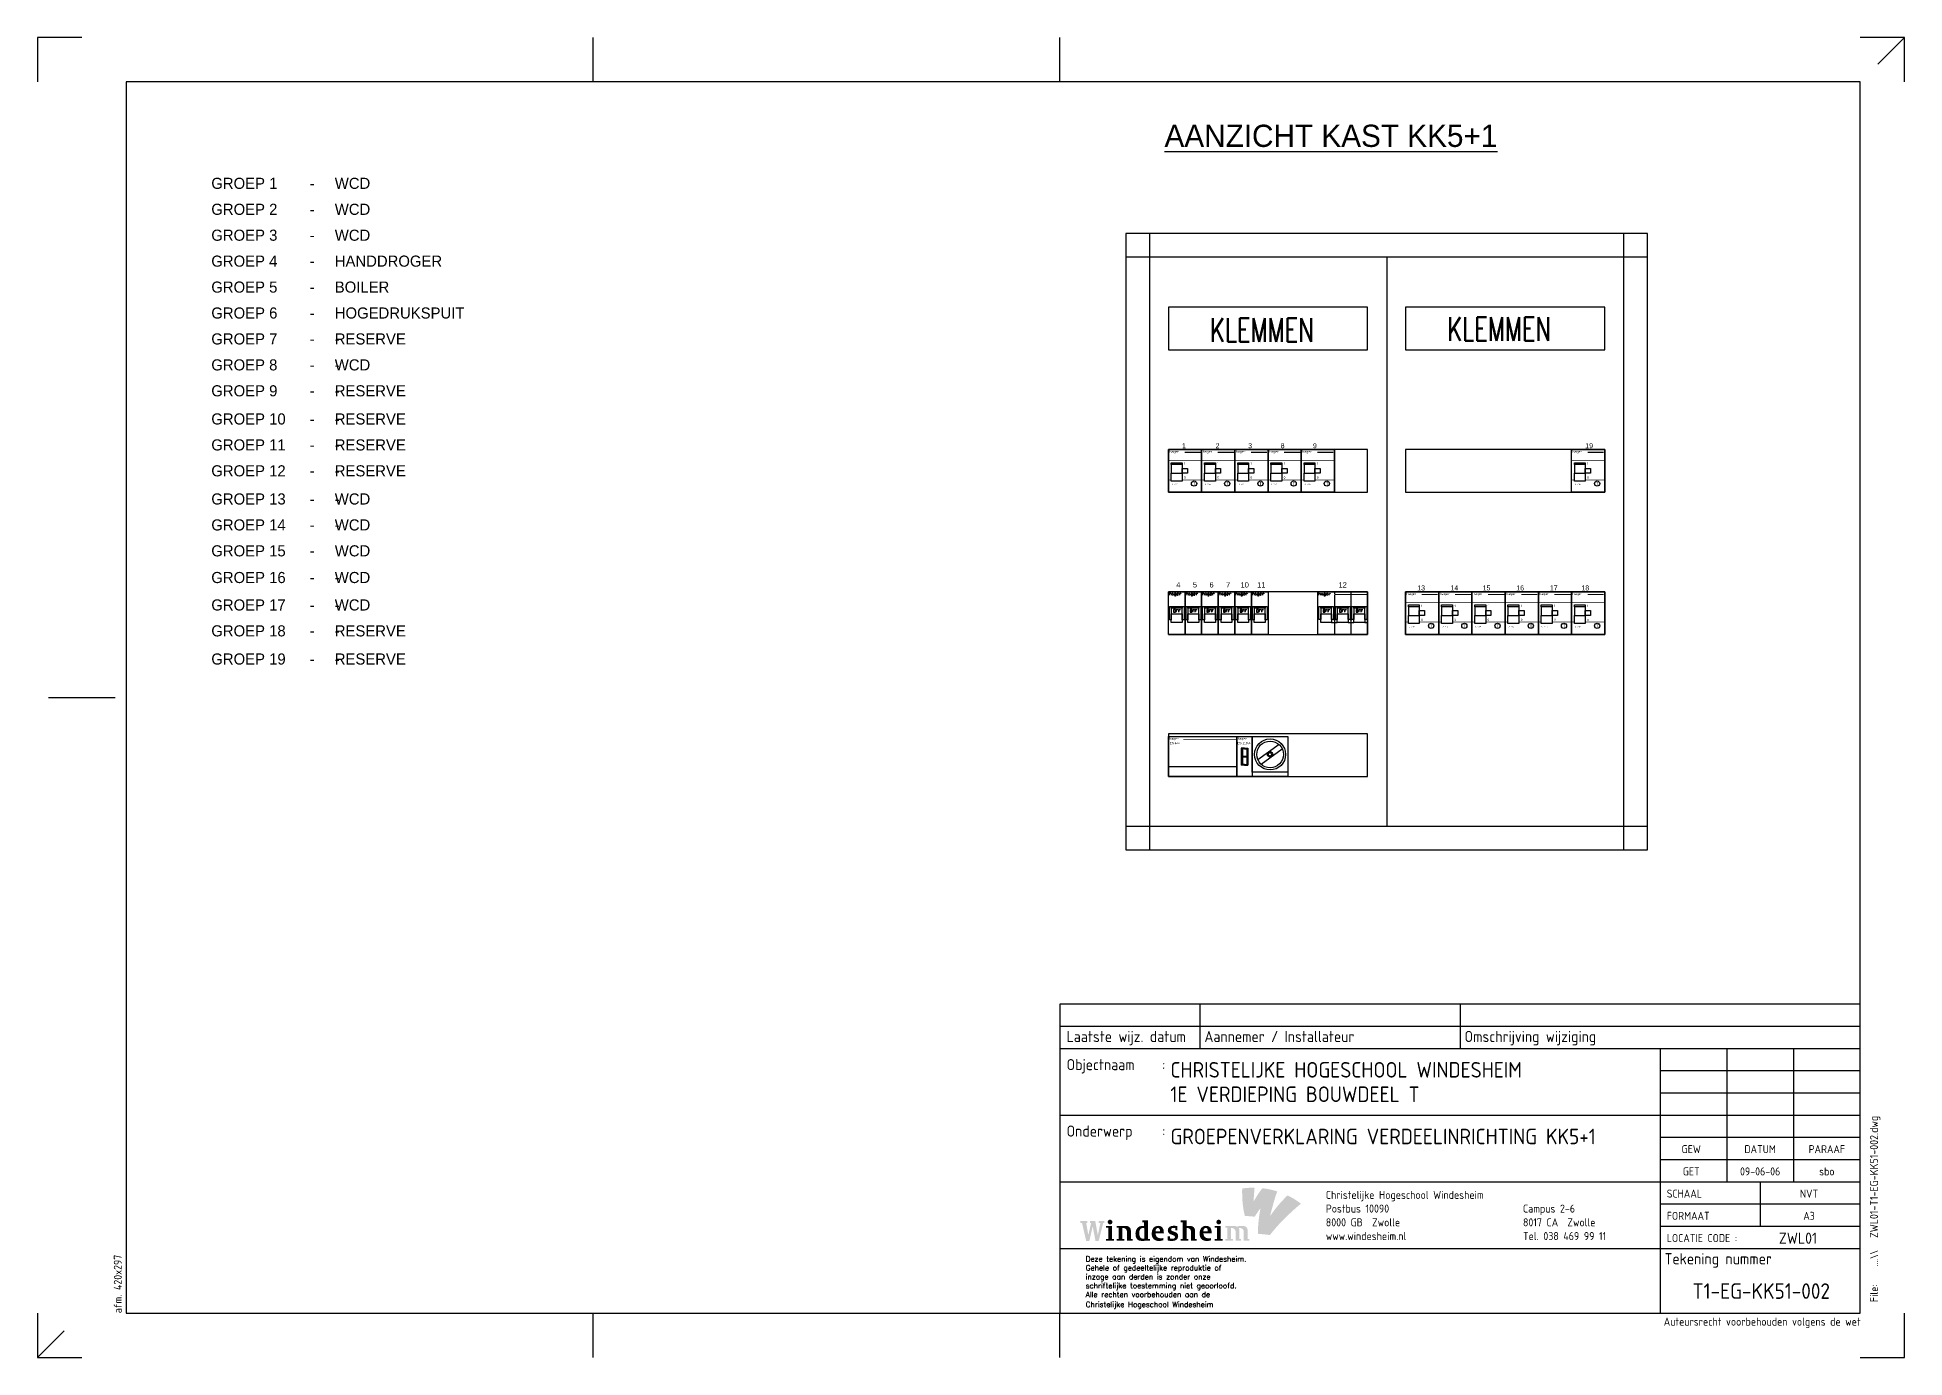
# Model space of a CAD drawing. Header units: millimetres. Extents: x 0 to 420, y 0 to 297.
import ezdxf
from ezdxf.enums import TextEntityAlignment as Align

# ---------------------------------------------------------------- set-up
doc = ezdxf.new("R2010")
doc.units = ezdxf.units.MM
doc.layers.get('0').update_dxf_attribs({"linetype": 'CONTINUOUS'})
for name, color, linetype in [('00att018', 1, 'CONTINUOUS'), ('00att025', 2, 'CONTINUOUS'), ('00att035', 3, 'CONTINUOUS'), ('00att050', 4, 'CONTINUOUS'), ('00kad018', 1, 'CONTINUOUS'), ('00kad025', 2, 'CONTINUOUS'), ('00kad070', 5, 'CONTINUOUS'), ('BL$2----_KADER', 7, 'CONTINUOUS'), ('BL$4----_LOGO', 7, 'CONTINUOUS'), ('BL$4----_STEMPEL', 7, 'CONTINUOUS'), ('EL6-----', 7, 'CONTINUOUS'), ('KAST AANZICHT', 1, 'CONTINUOUS'), ('Kast-aanzicht', 1, 'CONTINUOUS'), ('LAAG_1', 160, 'CONTINUOUS')]:
    doc.layers.add(name, color=color, linetype=linetype)
doc.styles.add('BERT', font='arial.ttf')
doc.styles.add('BURO-035', font='BUROFONT.shx', dxfattribs={"height": 3.5})
doc.styles.add('BURO-050', font='BUROFONT.shx', dxfattribs={"height": 5})
doc.styles.add('EDU', font='ROMANS.SHX', dxfattribs={"height": 2.5})
doc.styles.add('ISO', font='isocp.shx')
doc.styles.add('NOOTER', font='arial.ttf')
doc.styles.add('ROMANS', font='romans', dxfattribs={"height": 2})
doc.styles.get("Standard").update_dxf_attribs({"font": 'ISOCP'})

# ---------------------------------------------------------------- blocks, each defined once
blk = doc.blocks.new('a3-windesheim-hor')
at = {"layer": '00kad018', "color": 1}
for p, q in [((0, 297), (0, 287)), ((10, 297), (0, 297)), ((125, 287), (125, 297)), ((230, 287), (230, 297)), ((420, 297), (410, 297)), ((420, 297), (414, 291)), ((420, 287), (420, 297)), ((2.5, 148.5), (17.5, 148.5)), ((0, 10), (0, 0)), ((125, 0), (125, 10)), ((230, 0), (230, 10)), ((420, 0), (420, 10)), ((0, 0), (6, 6)), ((0, 0), (10, 0)), ((410, 0), (420, 0))]:
    blk.add_line(p, q, dxfattribs=at)
at = {"layer": '00kad070', "color": 5}
for p, q in [((20, 287), (20, 10)), ((410, 287), (20, 287)), ((410, 10), (410, 287)), ((20, 10), (410, 10))]:
    blk.add_line(p, q, dxfattribs=at)
at = {"layer": '00att018', "color": 1, "style": 'ISO'}
blk.add_text('afm. 420x297', height=1.8, rotation=90, dxfattribs=at).set_placement((19, 10))
blk.add_text('Auteursrecht voorbehouden volgens de wet', height=1.8, dxfattribs=at).set_placement((410.08, 7.2), align=Align.RIGHT)
blk = doc.blocks.new('AI9-BLK4')
at = {"layer": 'LAAG_1'}
h = blk.add_hatch(color=40, dxfattribs=at)
edge = h.paths.add_edge_path()
edge.add_spline(control_points=[(7.13, 7.18), (4.76, 4.71), (2.6, 2.64), (-0.67, -2.09), (0, 0.48), (1.33, 5.88), (2.58, 8.98), (0.66, 9.66), (-2.22, 10.26), (-4.13, 10.42), (-5.47, 8.84), (-7.52, 5.49), (-8.07, 4.43), (-8, 6.89), (-7.74, 9.27), (-7.64, 10.61), (-9.57, 10.7), (-11, 10.61), (-13.21, 10.31), (-13.29, 6), (-13.05, 2.03), (-12.01, -2), (-10.76, -2.09), (-7.6, -2.36), (-7.6, -2.36), (-7.12, -1.66), (-6.13, -0.03), (-4.98, 1.41), (-5.44, -0.9), (-5.87, -4.06), (-6.06, -7.16), (-6.12, -8.14), (-6.15, -9.12), (-6.16, -10.06), (-4.67, -10.18), (-0.96, -10.58), (-0.72, -10.61), (-0.72, -10.61), (-0.71, -10.6), (-0.71, -10.6), (-0.7, -10.59), (-0.7, -10.58), (-0.69, -10.58), (0.69, -8.77), (2.26, -6.96), (3.63, -5.5), (4.7, -4.37), (5.74, -3.33), (6.72, -2.37), (9.27, 0.11), (11.5, 2.08), (13.21, 3.49), (11.03, 5.13), (9.48, 6.13), (7.13, 7.18)], knot_values=[0, 0, 0, 0, 1, 1, 1, 2, 2, 2, 3, 3, 3, 4, 4, 4, 5, 5, 5, 6, 6, 6, 7, 7, 7, 8, 8, 8, 9, 9, 9, 10, 10, 10, 11, 11, 11, 12, 12, 12, 13, 13, 13, 14, 14, 14, 15, 15, 15, 16, 16, 16, 17, 17, 17, 18, 18, 18, 18], degree=3, periodic=0)
h = blk.add_hatch(color=154, dxfattribs=at)
edge = h.paths.add_edge_path()
edge.add_spline(control_points=[(-0.71, -10.6), (-0.71, -10.6), (-0.71, -10.6), (-0.71, -10.6), (-0.74, -10.63), (-0.72, -10.62), (-0.71, -10.6)], knot_values=[0, 0, 0, 0, 1, 1, 1, 2, 2, 2, 2], degree=3, periodic=0)
h = blk.add_hatch(color=154, dxfattribs=at)
edge = h.paths.add_edge_path()
edge.add_spline(control_points=[(-0.71, -10.6), (-0.71, -10.6), (-0.7, -10.6), (-0.7, -10.6), (-0.67, -10.57), (-0.69, -10.59), (-0.71, -10.6)], knot_values=[0, 0, 0, 0, 1, 1, 1, 2, 2, 2, 2], degree=3, periodic=0)
blk = doc.blocks.new('AI9-BLK3')
at = {"layer": 'LAAG_1'}
h = blk.add_hatch(color=154, dxfattribs=at)
edge = h.paths.add_edge_path()
edge.add_spline(control_points=[(-27.78, 3.24), (-27.78, 3.24), (-29.75, -4.72), (-29.75, -4.72), (-29.75, -4.72), (-31.22, -4.72), (-31.22, -4.72), (-31.22, -4.72), (-32.46, 1.79), (-32.46, 1.79), (-32.46, 1.79), (-33.95, -4.72), (-33.95, -4.72), (-33.95, -4.72), (-35.41, -4.72), (-35.41, -4.72), (-35.41, -4.72), (-37.24, 3.24), (-37.24, 3.24), (-37.24, 3.24), (-38.03, 3.24), (-38.03, 3.24), (-38.03, 3.24), (-38.03, 4.16), (-38.03, 4.16), (-38.03, 4.16), (-34.81, 4.16), (-34.81, 4.16), (-34.81, 4.16), (-34.81, 3.24), (-34.81, 3.24), (-34.81, 3.24), (-35.38, 3.24), (-35.38, 3.24), (-35.38, 3.24), (-34.43, -2.11), (-34.43, -2.11), (-34.43, -2.11), (-33.18, 3.26), (-33.18, 3.26), (-33.18, 3.26), (-33.73, 3.26), (-33.73, 3.26), (-33.73, 3.26), (-33.73, 4.16), (-33.73, 4.16), (-33.73, 4.16), (-31.32, 4.16), (-31.32, 4.16), (-31.32, 4.16), (-30.15, -2.11), (-30.15, -2.11), (-30.15, -2.11), (-29.03, 3.24), (-29.03, 3.24), (-29.03, 3.24), (-29.84, 3.24), (-29.84, 3.24), (-29.84, 3.24), (-29.84, 4.16), (-29.84, 4.16), (-29.84, 4.16), (-27.18, 4.16), (-27.18, 4.16), (-27.18, 4.16), (-27.18, 3.24), (-27.18, 3.24), (-27.18, 3.24), (-27.78, 3.24), (-27.78, 3.24)], knot_values=[0, 0, 0, 0, 1, 1, 1, 2, 2, 2, 3, 3, 3, 4, 4, 4, 5, 5, 5, 6, 6, 6, 7, 7, 7, 8, 8, 8, 9, 9, 9, 10, 10, 10, 11, 11, 11, 12, 12, 12, 13, 13, 13, 14, 14, 14, 15, 15, 15, 16, 16, 16, 17, 17, 17, 18, 18, 18, 19, 19, 19, 20, 20, 20, 21, 21, 21, 22, 22, 22, 23, 23, 23, 23], degree=3, periodic=0)
h = blk.add_hatch(color=154, dxfattribs=at)
edge = h.paths.add_edge_path()
edge.add_spline(control_points=[(-26.42, -4.7), (-26.42, -4.7), (-26.42, -3.87), (-26.42, -3.87), (-26.42, -3.87), (-25.47, -3.87), (-25.47, -3.87), (-25.47, -3.87), (-25.47, 1.17), (-25.47, 1.17), (-25.47, 1.17), (-26.42, 1.17), (-26.42, 1.17), (-26.42, 1.17), (-26.42, 1.99), (-26.42, 1.99), (-26.42, 1.99), (-23.75, 1.99), (-23.75, 1.99), (-23.75, 1.99), (-23.75, -3.87), (-23.75, -3.87), (-23.75, -3.87), (-22.88, -3.87), (-22.88, -3.87), (-22.88, -3.87), (-22.88, -4.7), (-22.88, -4.7), (-22.88, -4.7), (-26.42, -4.7), (-26.42, -4.7)], knot_values=[0, 0, 0, 0, 1, 1, 1, 2, 2, 2, 3, 3, 3, 4, 4, 4, 5, 5, 5, 6, 6, 6, 7, 7, 7, 8, 8, 8, 9, 9, 9, 10, 10, 10, 10], degree=3, periodic=0)
edge = h.paths.add_edge_path()
edge.add_spline(control_points=[(-24.66, 2.67), (-25.25, 2.67), (-25.71, 3.15), (-25.71, 3.74), (-25.71, 4.33), (-25.25, 4.79), (-24.66, 4.79), (-24.07, 4.79), (-23.58, 4.33), (-23.58, 3.74), (-23.58, 3.15), (-24.07, 2.67), (-24.66, 2.67)], knot_values=[0, 0, 0, 0, 1, 1, 1, 2, 2, 2, 3, 3, 3, 4, 4, 4, 4], degree=3, periodic=0)
h = blk.add_hatch(color=154, dxfattribs=at)
edge = h.paths.add_edge_path()
edge.add_spline(control_points=[(-17.02, -4.7), (-17.02, -4.7), (-17.02, -0.94), (-17.02, -0.94), (-17.02, -0.3), (-17.19, 0.21), (-17.5, 0.52), (-17.87, 0.9), (-18.34, 1.07), (-18.89, 1.07), (-18.95, 1.07), (-19.03, 1.07), (-19.09, 1.06), (-19.09, 1.06), (-19.09, -3.87), (-19.09, -3.87), (-19.09, -3.87), (-18.24, -3.87), (-18.24, -3.87), (-18.24, -3.87), (-18.24, -4.7), (-18.24, -4.7), (-18.24, -4.7), (-21.72, -4.7), (-21.72, -4.7), (-21.72, -4.7), (-21.72, -3.87), (-21.72, -3.87), (-21.72, -3.87), (-20.8, -3.87), (-20.8, -3.87), (-20.8, -3.87), (-20.8, 1.17), (-20.8, 1.17), (-20.8, 1.17), (-21.72, 1.17), (-21.72, 1.17), (-21.72, 1.17), (-21.72, 1.99), (-21.72, 1.99), (-21.72, 1.99), (-19.44, 1.99), (-19.44, 1.99), (-19.15, 1.99), (-18.89, 2.03), (-18.56, 2.03), (-16.96, 2.03), (-16.32, 1.86), (-15.88, 1.41), (-15.46, 1), (-15.3, 0.57), (-15.3, -0.15), (-15.3, -0.15), (-15.3, -3.87), (-15.3, -3.87), (-15.3, -3.87), (-14.5, -3.87), (-14.5, -3.87), (-14.5, -3.87), (-14.5, -4.7), (-14.5, -4.7), (-14.5, -4.7), (-17.02, -4.7), (-17.02, -4.7)], knot_values=[0, 0, 0, 0, 1, 1, 1, 2, 2, 2, 3, 3, 3, 4, 4, 4, 5, 5, 5, 6, 6, 6, 7, 7, 7, 8, 8, 8, 9, 9, 9, 10, 10, 10, 11, 11, 11, 12, 12, 12, 13, 13, 13, 14, 14, 14, 15, 15, 15, 16, 16, 16, 17, 17, 17, 18, 18, 18, 19, 19, 19, 20, 20, 20, 21, 21, 21, 21], degree=3, periodic=0)
h = blk.add_hatch(color=154, dxfattribs=at)
edge = h.paths.add_edge_path(flags=16)
edge.add_spline(control_points=[(-6.76, -4.7), (-6.76, -4.7), (-6.76, -3.87), (-6.76, -3.87), (-6.76, -3.87), (-7.62, -3.87), (-7.62, -3.87), (-7.62, -3.87), (-7.62, 4.46), (-7.62, 4.46), (-7.62, 4.46), (-10.2, 4.46), (-10.2, 4.46), (-10.2, 4.46), (-10.2, 3.64), (-10.2, 3.64), (-10.2, 3.64), (-9.32, 3.64), (-9.32, 3.64), (-9.32, 3.64), (-9.32, 1.95), (-9.32, 1.95), (-9.59, 2), (-9.79, 2.04), (-10.19, 2.04), (-11.95, 2.04), (-13.23, 0.68), (-13.23, -1.45), (-13.23, -3.83), (-12.29, -4.77), (-10.28, -4.77), (-9.86, -4.77), (-9.32, -4.7), (-9.12, -4.7), (-9.12, -4.7), (-6.76, -4.7), (-6.76, -4.7)], knot_values=[0, 0, 0, 0, 1, 1, 1, 2, 2, 2, 3, 3, 3, 4, 4, 4, 5, 5, 5, 6, 6, 6, 7, 7, 7, 8, 8, 8, 9, 9, 9, 10, 10, 10, 11, 11, 11, 12, 12, 12, 12], degree=3, periodic=0)
edge = h.paths.add_edge_path()
edge.add_spline(control_points=[(-9.28, -3.73), (-9.49, -3.76), (-9.62, -3.78), (-9.79, -3.78), (-10.77, -3.78), (-11.52, -3.12), (-11.52, -1.21), (-11.52, 0.4), (-10.88, 1.06), (-10, 1.06), (-9.71, 1.06), (-9.48, 1.02), (-9.28, 0.97), (-9.28, 0.97), (-9.28, -3.73), (-9.28, -3.73)], knot_values=[0, 0, 0, 0, 1, 1, 1, 2, 2, 2, 3, 3, 3, 4, 4, 4, 5, 5, 5, 5], degree=3, periodic=0)
h = blk.add_hatch(color=154, dxfattribs=at)
edge = h.paths.add_edge_path(flags=16)
edge.add_spline(control_points=[(-0.43, -1.4), (-0.43, 1.03), (-1.16, 2.05), (-3.05, 2.05), (-4.8, 2.05), (-5.93, 0.7), (-5.93, -1.35), (-5.93, -3.59), (-4.75, -4.76), (-2.66, -4.76), (-1.92, -4.76), (-1.25, -4.65), (-0.71, -4.43), (-0.71, -4.43), (-0.71, -3.47), (-0.71, -3.47), (-1.15, -3.57), (-1.59, -3.59), (-2.01, -3.59), (-3.43, -3.59), (-4.18, -2.54), (-4.18, -1.4), (-4.18, -1.4), (-0.43, -1.4), (-0.43, -1.4)], knot_values=[0, 0, 0, 0, 1, 1, 1, 2, 2, 2, 3, 3, 3, 4, 4, 4, 5, 5, 5, 6, 6, 6, 7, 7, 7, 8, 8, 8, 8], degree=3, periodic=0)
edge = h.paths.add_edge_path()
edge.add_spline(control_points=[(-2.19, -0.48), (-2.19, -0.48), (-4.21, -0.48), (-4.21, -0.48), (-4.21, 0.48), (-3.76, 1.08), (-3.17, 1.08), (-2.58, 1.08), (-2.19, 0.63), (-2.19, -0.48)], knot_values=[0, 0, 0, 0, 1, 1, 1, 2, 2, 2, 3, 3, 3, 3], degree=3, periodic=0)
h = blk.add_hatch(color=154, dxfattribs=at)
edge = h.paths.add_edge_path()
edge.add_spline(control_points=[(3.18, -4.79), (2.42, -4.79), (1.53, -4.63), (1.31, -4.55), (1.31, -4.55), (1.31, -2.67), (1.31, -2.67), (1.31, -2.67), (2.34, -2.67), (2.34, -2.67), (2.34, -2.67), (2.34, -3.62), (2.34, -3.62), (2.58, -3.7), (2.94, -3.79), (3.32, -3.79), (4.14, -3.79), (4.53, -3.52), (4.53, -3.03), (4.53, -2.53), (4.09, -2.3), (3.53, -2.1), (3.53, -2.1), (2.71, -1.81), (2.71, -1.81), (1.84, -1.5), (1.32, -0.99), (1.32, 0.08), (1.32, 1.19), (2.31, 2.08), (3.93, 2.08), (4.57, 2.08), (5.29, 2), (5.66, 1.88), (5.66, 1.88), (5.66, 0.04), (5.66, 0.04), (5.66, 0.04), (4.69, 0.04), (4.69, 0.04), (4.69, 0.04), (4.69, 1), (4.69, 1), (4.43, 1.07), (4.17, 1.11), (3.89, 1.11), (3.16, 1.11), (2.8, 0.83), (2.8, 0.37), (2.8, -0.04), (3.05, -0.24), (3.64, -0.43), (3.64, -0.43), (4.44, -0.7), (4.44, -0.7), (5.37, -1.01), (6, -1.57), (6, -2.6), (6, -4), (4.84, -4.79), (3.18, -4.79)], knot_values=[0, 0, 0, 0, 1, 1, 1, 2, 2, 2, 3, 3, 3, 4, 4, 4, 5, 5, 5, 6, 6, 6, 7, 7, 7, 8, 8, 8, 9, 9, 9, 10, 10, 10, 11, 11, 11, 12, 12, 12, 13, 13, 13, 14, 14, 14, 15, 15, 15, 16, 16, 16, 17, 17, 17, 18, 18, 18, 19, 19, 19, 20, 20, 20, 20], degree=3, periodic=0)
h = blk.add_hatch(color=154, dxfattribs=at)
edge = h.paths.add_edge_path()
edge.add_spline(control_points=[(11.81, -4.7), (11.81, -4.7), (11.81, -1.02), (11.81, -1.02), (11.81, -0.32), (11.67, 0.19), (11.34, 0.52), (10.95, 0.91), (10.48, 1.07), (9.97, 1.07), (9.88, 1.07), (9.79, 1.06), (9.75, 1.06), (9.75, 1.06), (9.75, -3.87), (9.75, -3.87), (9.75, -3.87), (10.59, -3.87), (10.59, -3.87), (10.59, -3.87), (10.59, -4.7), (10.59, -4.7), (10.59, -4.7), (7.11, -4.7), (7.11, -4.7), (7.11, -4.7), (7.11, -3.87), (7.11, -3.87), (7.11, -3.87), (8.03, -3.87), (8.03, -3.87), (8.03, -3.87), (8.03, 3.64), (8.03, 3.64), (8.03, 3.64), (7.16, 3.64), (7.16, 3.64), (7.16, 3.64), (7.16, 4.46), (7.16, 4.46), (7.16, 4.46), (9.75, 4.46), (9.75, 4.46), (9.75, 4.46), (9.75, 1.99), (9.75, 1.99), (9.93, 2), (10.23, 2.03), (10.54, 2.03), (11.88, 2.03), (12.52, 1.84), (12.96, 1.4), (13.39, 0.97), (13.53, 0.51), (13.53, -0.15), (13.53, -0.15), (13.53, -3.87), (13.53, -3.87), (13.53, -3.87), (14.34, -3.87), (14.34, -3.87), (14.34, -3.87), (14.34, -4.7), (14.34, -4.7), (14.34, -4.7), (11.81, -4.7), (11.81, -4.7)], knot_values=[0, 0, 0, 0, 1, 1, 1, 2, 2, 2, 3, 3, 3, 4, 4, 4, 5, 5, 5, 6, 6, 6, 7, 7, 7, 8, 8, 8, 9, 9, 9, 10, 10, 10, 11, 11, 11, 12, 12, 12, 13, 13, 13, 14, 14, 14, 15, 15, 15, 16, 16, 16, 17, 17, 17, 18, 18, 18, 19, 19, 19, 20, 20, 20, 21, 21, 21, 22, 22, 22, 22], degree=3, periodic=0)
h = blk.add_hatch(color=154, dxfattribs=at)
edge = h.paths.add_edge_path(flags=16)
edge.add_spline(control_points=[(21.09, -1.4), (21.09, 1.03), (20.36, 2.05), (18.47, 2.05), (16.72, 2.05), (15.6, 0.7), (15.6, -1.35), (15.6, -3.59), (16.77, -4.76), (18.87, -4.76), (19.6, -4.76), (20.27, -4.65), (20.81, -4.43), (20.81, -4.43), (20.81, -3.47), (20.81, -3.47), (20.37, -3.57), (19.93, -3.59), (19.52, -3.59), (18.09, -3.59), (17.35, -2.54), (17.35, -1.4), (17.35, -1.4), (21.09, -1.4), (21.09, -1.4)], knot_values=[0, 0, 0, 0, 1, 1, 1, 2, 2, 2, 3, 3, 3, 4, 4, 4, 5, 5, 5, 6, 6, 6, 7, 7, 7, 8, 8, 8, 8], degree=3, periodic=0)
edge = h.paths.add_edge_path()
edge.add_spline(control_points=[(19.33, -0.48), (19.33, -0.48), (17.31, -0.48), (17.31, -0.48), (17.31, 0.48), (17.76, 1.08), (18.35, 1.08), (18.94, 1.08), (19.33, 0.63), (19.33, -0.48)], knot_values=[0, 0, 0, 0, 1, 1, 1, 2, 2, 2, 3, 3, 3, 3], degree=3, periodic=0)
h = blk.add_hatch(color=154, dxfattribs=at)
edge = h.paths.add_edge_path()
edge.add_spline(control_points=[(22.47, -4.7), (22.47, -4.7), (22.47, -3.87), (22.47, -3.87), (22.47, -3.87), (23.42, -3.87), (23.42, -3.87), (23.42, -3.87), (23.42, 1.17), (23.42, 1.17), (23.42, 1.17), (22.47, 1.17), (22.47, 1.17), (22.47, 1.17), (22.47, 1.99), (22.47, 1.99), (22.47, 1.99), (25.13, 1.99), (25.13, 1.99), (25.13, 1.99), (25.13, -3.87), (25.13, -3.87), (25.13, -3.87), (26, -3.87), (26, -3.87), (26, -3.87), (26, -4.7), (26, -4.7), (26, -4.7), (22.47, -4.7), (22.47, -4.7)], knot_values=[0, 0, 0, 0, 1, 1, 1, 2, 2, 2, 3, 3, 3, 4, 4, 4, 5, 5, 5, 6, 6, 6, 7, 7, 7, 8, 8, 8, 9, 9, 9, 10, 10, 10, 10], degree=3, periodic=0)
edge = h.paths.add_edge_path()
edge.add_spline(control_points=[(24.23, 2.67), (23.64, 2.67), (23.18, 3.15), (23.18, 3.74), (23.18, 4.33), (23.64, 4.79), (24.23, 4.79), (24.82, 4.79), (25.31, 4.33), (25.31, 3.74), (25.31, 3.15), (24.82, 2.67), (24.23, 2.67)], knot_values=[0, 0, 0, 0, 1, 1, 1, 2, 2, 2, 3, 3, 3, 4, 4, 4, 4], degree=3, periodic=0)
h = blk.add_hatch(color=154, dxfattribs=at)
edge = h.paths.add_edge_path()
edge.add_spline(control_points=[(35.52, -4.7), (35.52, -4.7), (35.52, -0.89), (35.52, -0.89), (35.52, -0.3), (35.34, 0.21), (35.04, 0.52), (34.66, 0.9), (34.24, 1.07), (33.55, 1.07), (33.41, 1.07), (33.28, 1.05), (33.17, 1.03), (33.4, 0.83), (33.52, 0.35), (33.52, -0.07), (33.52, -0.07), (33.52, -3.87), (33.52, -3.87), (33.52, -3.87), (34.3, -3.87), (34.3, -3.87), (34.3, -3.87), (34.3, -4.7), (34.3, -4.7), (34.3, -4.7), (31.82, -4.7), (31.82, -4.7), (31.82, -4.7), (31.82, -0.89), (31.82, -0.89), (31.82, -0.18), (31.64, 0.24), (31.34, 0.53), (30.95, 0.92), (30.5, 1.07), (30.01, 1.07), (29.96, 1.07), (29.9, 1.06), (29.8, 1.06), (29.8, 1.06), (29.8, -3.87), (29.8, -3.87), (29.8, -3.87), (30.64, -3.87), (30.64, -3.87), (30.64, -3.87), (30.64, -4.7), (30.64, -4.7), (30.64, -4.7), (27.17, -4.7), (27.17, -4.7), (27.17, -4.7), (27.17, -3.87), (27.17, -3.87), (27.17, -3.87), (28.09, -3.87), (28.09, -3.87), (28.09, -3.87), (28.09, 1.17), (28.09, 1.17), (28.09, 1.17), (27.17, 1.17), (27.17, 1.17), (27.17, 1.17), (27.17, 1.99), (27.17, 1.99), (27.17, 1.99), (29.58, 1.99), (29.58, 1.99), (29.86, 1.99), (30.2, 2.03), (30.42, 2.03), (31.35, 2.03), (31.94, 1.93), (32.49, 1.67), (32.96, 1.86), (33.67, 2.01), (34.45, 2.01), (35.63, 2.01), (36.25, 1.82), (36.67, 1.4), (37.08, 0.99), (37.23, 0.53), (37.23, -0.08), (37.23, -0.08), (37.23, -3.87), (37.23, -3.87), (37.23, -3.87), (38.03, -3.87), (38.03, -3.87), (38.03, -3.87), (38.03, -4.7), (38.03, -4.7), (38.03, -4.7), (35.52, -4.7), (35.52, -4.7)], knot_values=[0, 0, 0, 0, 1, 1, 1, 2, 2, 2, 3, 3, 3, 4, 4, 4, 5, 5, 5, 6, 6, 6, 7, 7, 7, 8, 8, 8, 9, 9, 9, 10, 10, 10, 11, 11, 11, 12, 12, 12, 13, 13, 13, 14, 14, 14, 15, 15, 15, 16, 16, 16, 17, 17, 17, 18, 18, 18, 19, 19, 19, 20, 20, 20, 21, 21, 21, 22, 22, 22, 23, 23, 23, 24, 24, 24, 25, 25, 25, 26, 26, 26, 27, 27, 27, 28, 28, 28, 29, 29, 29, 30, 30, 30, 31, 31, 31, 32, 32, 32, 32], degree=3, periodic=0)
blk = doc.blocks.new('AI9-BLK2')
at = {"layer": 'LAAG_1', "color": 7}
for name, p in [('AI9-BLK4', (36.4, 1.35)), ('AI9-BLK3', (-11.59, -7.17))]:
    blk.add_blockref(name, p, dxfattribs=at)
blk = doc.blocks.new('CHW_ONDERHOEK')
at = {"layer": '00kad025', "color": 2}
for p, q in [((-190, 79.5), (-190, 69.5)), ((-10, 79.5), (-190, 79.5)), ((-158.5, 79.5), (-158.5, 69.5)), ((-100, 79.5), (-100, 69.5)), ((-10, 74.5), (-190, 74.5)), ((-40, 69.5), (-40, 39.5)), ((-25, 69.5), (-25, 39.5)), ((-10, 64.5), (-55, 64.5)), ((-10, 59.5), (-55, 59.5)), ((-10, 54.5), (-55, 54.5)), ((-10, 49.5), (-55, 49.5)), ((-32.5, 39.5), (-32.5, 34.5)), ((-32.5, 34.5), (-32.5, 29.5))]:
    blk.add_line(p, q, dxfattribs=at)
at = {"layer": '00kad070', "color": 5}
for p, q in [((-10, 69.5), (-190, 69.5)), ((-190, 69.5), (-190, 10)), ((-55, 69.5), (-55, 10)), ((-55, 54.5), (-190, 54.5)), ((-10, 44.5), (-55, 44.5)), ((-10, 39.5), (-190, 39.5)), ((-10, 34.5), (-55, 34.5)), ((-10, 29.5), (-55, 29.5)), ((-55, 24.5), (-190, 24.5)), ((-10, 24.5), (-55, 24.5))]:
    blk.add_line(p, q, dxfattribs=at)
at = {"layer": 'LAAG_1', "color": 7, "xscale": 0.5, "yscale": 0.5, "zscale": 0.5}
blk.add_blockref('AI9-BLK2', (-160.6, 32.22), dxfattribs=at)
at = {"layer": '00att018', "color": 1, "style": 'ISO'}
for s, p in [('GEW', (-48, 46)), ('DATUM', (-32.5, 46)), ('PARAAF', (-17.5, 46)), ('GET', (-48, 41))]:
    blk.add_text(s, height=1.8, dxfattribs=at).set_placement(p, align=Align.CENTER)
for s, p in [('SCHAAL', (-53.5, 36)), ('FORMAAT', (-53.5, 31))]:
    blk.add_text(s, height=1.8, dxfattribs=at).set_placement(p)
at = {"layer": '00att018', "color": 1, "linetype": 'Continuous', "style": 'EDU'}
for s, p in [('Deze tekening is eigendom van Windesheim.', (-184.2, 21.6)), ('Gehele of gedeeltelijke reproduktie of', (-184.2, 19.6)), ('inzage aan derden is zonder onze', (-184.2, 17.6)), ('schriftelijke toestemming niet geoorloofd.', (-184.2, 15.6)), ('Alle rechten voorbehouden aan de', (-184.2, 13.6)), ('Christelijke Hogeschool Windesheim', (-184.2, 11.38))]:
    blk.add_text(s, height=1.2, dxfattribs=at).set_placement(p)
at = {"layer": '00att018', "color": 1, "style": 'ISO', "width": 0.9}
blk.add_text('....\\\\', height=1.8, rotation=90, dxfattribs=at).set_placement((-6, 20.5))
at = {"layer": '00att018', "color": 1, "style": 'ISO'}
blk.add_text('File:', height=1.8, rotation=90, dxfattribs=at).set_placement((-6, 12.5))
for tag, p in [('WZ_CODED', (-48, 66.07)), ('WZ_DATUMD', (-32.5, 66.07)), ('WZ_WZGOEDD', (-17.5, 66.07)), ('WZ_CODEC', (-48, 61.07)), ('WZ_DATUMC', (-32.5, 61.07)), ('WZ_WZGOEDC', (-17.5, 61.07)), ('WZ_CODEB', (-48, 56.07)), ('WZ_DATUMB', (-32.5, 56.07)), ('WZ_WZGOEDB', (-17.5, 56.07)), ('WZ_CODEA', (-48, 51.07)), ('WZ_DATUMA', (-32.5, 51.07)), ('WZ_WZGOEDA', (-17.5, 51.07)), ('TKDATCREAT', (-32.5, 41)), ('TKINIT', (-17.5, 41)), ('TKSCHAAL', (-21.5, 36)), ('TKFORMAAT', (-21.5, 31))]:
    blk.add_attdef(tag, text='', height=1.8, dxfattribs=at).set_placement(p, align=Align.CENTER)
blk.add_attdef('DWGNAME', (-6, 26.93), '', height=1.8, rotation=90, dxfattribs=at)
at = {"layer": '00att025', "color": 2, "style": 'ISO'}
for s, p in [('Objectnaam', (-188.5, 64.67)), ('Onderwerp', (-188.5, 49.72)), ('Tekening nummer', (-54, 21))]:
    blk.add_text(s, height=2.5, dxfattribs=at).set_placement(p)
at = {"layer": '00att025', "style": 'ISO'}
for p in [(-167.02, 64.67), (-167.02, 49.78)]:
    blk.add_text(':', height=2.5, dxfattribs=at).set_placement(p)
at = {"layer": '00att025', "color": 1, "style": 'ISO'}
blk.add_text('LOCATIE CODE :', height=1.8, dxfattribs=at).set_placement((-53.5, 26))
at = {"layer": '00att025', "color": 2, "style": 'ISO'}
for tag, p in [('WZ_DATUM', (-184, 75.9)), ('WZ_AANNEMER_INSTALATEUR', (-157.5, 75.9)), ('WZ_OMSCHR', (-99, 75.9))]:
    blk.add_attdef(tag, p, '', height=2.5, dxfattribs=at)
at = {"layer": '00att025', "color": 3, "style": 'ISO'}
blk.add_attdef('TKVRIJ2', text='', height=2.5, dxfattribs=at).set_placement((-24, 25.62), align=Align.CENTER)
at = {"layer": '00att035', "color": 3, "style": 'ISO'}
for s, p in [('Laatste wijz. datum', (-188.5, 71)), ('Aannemer / Installateur', (-157.5, 71)), ('Omschrijving wijziging', (-99, 71))]:
    blk.add_text(s, height=2.5, dxfattribs=at).set_placement(p)
for tag, p in [('PROMSCHR', (-165.14, 63)), ('TK1OMSCHR', (-165.14, 57.5)), ('TK2OMSCHR', (-165.14, 48)), ('TKVRIJ1', (-165.14, 42.5))]:
    blk.add_attdef(tag, p, '', height=3.5, dxfattribs=at)
at = {"layer": '00att050', "color": 4, "style": 'ISO'}
blk.add_attdef('TKFASE', text='', height=5, dxfattribs=at).set_placement((-14.5, 82), align=Align.RIGHT)
blk.add_attdef('TKTEKNR', text='', height=3.5, dxfattribs=at).set_placement((-32.25, 13.23), align=Align.CENTER)
at = {"layer": 'BL$4----_LOGO', "color": 1, "style": 'ISO'}
for s, p in [('Christelijke Hogeschool Windesheim', (-130.19, 35.71)), ('Postbus 10090', (-130.19, 32.63)), ('Campus 2-6', (-85.85, 32.63)), ('8000 GB  Zwolle', (-130.19, 29.54)), ('8017 CA  Zwolle', (-85.85, 29.54)), ('www.windesheim.nl', (-130.19, 26.45)), ('Tel. 038 469 99 11', (-85.85, 26.45))]:
    blk.add_text(s, height=1.8, dxfattribs=at).set_placement(p)
blk = doc.blocks.new('HAG08')
at = {"color": 0}
for p, q in [((-16.5, -3.5), (-16.5, -0.8)), ((-16.5, -0.8), (-16.5, -0.8)), ((-16.5, -2.6), (-15.6, -1.7)), ((-15.6, -1.7), (-15.2, -1.7)), ((-15.2, -1.7), (-14.7, -2.2)), ((-14.7, -2.2), (-14.7, -3.5)), ((-14.7, -3.5), (-14.7, -3.5)), ((-13.8, -2.2), (-13.4, -1.7)), ((-13.8, -3.1), (-13.8, -2.2)), ((-13.4, -3.5), (-13.8, -3.1)), ((-13.4, -1.7), (-13, -1.7)), ((-13, -3.5), (-13.4, -3.5)), ((-13, -1.7), (-12.5, -2.2)), ((-12.5, -3.1), (-13, -3.5)), ((-12.5, -2.2), (-12.5, -3.1)), ((-12.5, -3.1), (-12.1, -3.5)), ((-12.1, -3.5), (-12.1, -3.5)), ((-10.2, -18.8), (-12, -18.8)), ((-12, -18.8), (-12, -21.5)), ((-10.7, -1.7), (-11.2, -2.2)), ((-11.2, -2.2), (-11.2, -3.1)), ((-11.2, -3.1), (-10.7, -3.5)), ((-11.2, -3.9), (-10.7, -4.4)), ((-9.9, -1.7), (-10.7, -1.7)), ((-10.7, -3.5), (-9.4, -3.5)), ((-10.7, -4.4), (-9.9, -4.4)), ((-10.2, -21.5), (-10.2, -18.8)), ((-9.4, -2.2), (-9.9, -1.7)), ((-9.9, -4.4), (-9.4, -3.9)), ((-9.4, -3.9), (-9.4, -2.2)), ((-9.4, -3.5), (-9.4, -3.5)), ((-9.3, -21.5), (-9.3, -18.8)), ((-9.3, -18.8), (-7.6, -18.8)), ((-8.1, -1.7), (-8.5, -2.2)), ((-8.5, -2.2), (-8.5, -3.1)), ((-8.5, -2.6), (-7.2, -2.6)), ((-8.5, -3.1), (-8.1, -3.5)), ((-7.2, -1.7), (-8.1, -1.7)), ((-8.1, -3.5), (-7.2, -3.5)), ((-7.6, -18.8), (-7.6, -18.8)), ((-6.8, -2.2), (-7.2, -1.7)), ((-7.2, -2.6), (-6.8, -2.2)), ((-7.2, -3.5), (-7.2, -3.5)), ((-6.7, -21.5), (-6.7, -18.8)), ((-6.7, -18.8), (-4.9, -18.8)), ((-5.9, -1.7), (-5.9, -3.5)), ((-5.9, -2.6), (-5, -1.7)), ((-5.9, -3.5), (-5.9, -3.5)), ((-5, -1.7), (-4.6, -1.7)), ((-4.9, -18.8), (-4.9, -18.8)), ((-4.6, -1.7), (-4.1, -2.2)), ((-4.1, -2.2), (-4.1, -2.2)), ((-12, -21.5), (-10.2, -21.5)), ((-12, -21.5), (-12, -21.5)), ((-9.3, -20.2), (-8.5, -20.2)), ((-8.5, -20.2), (-8.5, -20.2)), ((-6.7, -20.2), (-5.8, -20.2)), ((-5.8, -20.2), (-5.8, -20.2))]:
    blk.add_line(p, q, dxfattribs=at)
for points in [[(-17.5, -45), (-17.5, 0), (0, 0), (0, -45)], [(-16.5, -29.5), (-16.5, -15.5), (-14.5, -15.5), (-14.5, -29.5)], [(-14.5, -17.5), (-14.5, -15.5), (-3, -15.5), (-3, -17.5)], [(-3, -29.5), (-3, -15.5), (-1, -15.5), (-1, -29.5)], [(-14.5, -32.5), (-14.5, -23.5), (-3, -23.5), (-3, -32.5)]]:
    blk.add_lwpolyline(points, close=True, dxfattribs=at)
blk = doc.blocks.new('HAG07')
at = {"color": 0}
for p, q in [((0.22, 8.85), (0.22, 9.42)), ((0.22, 9.42), (0.22, 9.42)), ((0.22, 9.04), (0.41, 9.23)), ((0.41, 9.23), (0.5, 9.23)), ((0.5, 9.23), (0.6, 9.14)), ((0.6, 9.14), (0.6, 8.85)), ((0.6, 8.85), (0.6, 8.85)), ((0.79, 9.14), (0.88, 9.23)), ((0.79, 8.95), (0.79, 9.14)), ((0.88, 8.85), (0.79, 8.95)), ((0.88, 9.23), (0.97, 9.23)), ((0.97, 8.85), (0.88, 8.85)), ((0.97, 9.23), (1.07, 9.14)), ((1.07, 8.95), (0.97, 8.85)), ((1.07, 9.14), (1.07, 8.95)), ((1.07, 8.95), (1.16, 8.85)), ((1.16, 8.85), (1.16, 8.85)), ((1.44, 9.23), (1.35, 9.14)), ((1.35, 9.14), (1.35, 8.95)), ((1.35, 8.95), (1.44, 8.85)), ((1.35, 8.76), (1.44, 8.66)), ((1.63, 9.23), (1.44, 9.23)), ((1.44, 8.85), (1.73, 8.85)), ((1.44, 8.66), (1.63, 8.66)), ((1.73, 9.14), (1.63, 9.23)), ((1.63, 8.66), (1.73, 8.76)), ((1.73, 8.76), (1.73, 9.14)), ((1.73, 8.85), (1.73, 8.85)), ((2.01, 9.23), (1.92, 9.14)), ((1.92, 9.14), (1.92, 8.95)), ((1.92, 9.04), (2.2, 9.04)), ((1.92, 8.95), (2.01, 8.85)), ((2.2, 9.23), (2.01, 9.23)), ((2.01, 8.85), (2.2, 8.85)), ((2.29, 9.14), (2.2, 9.23)), ((2.2, 9.04), (2.29, 9.14)), ((2.2, 8.85), (2.2, 8.85)), ((2.48, 9.23), (2.48, 8.85)), ((2.48, 9.04), (2.67, 9.23)), ((2.48, 8.85), (2.48, 8.85)), ((2.67, 9.23), (2.76, 9.23)), ((2.76, 9.23), (2.86, 9.14)), ((2.86, 9.14), (2.86, 9.14)), ((3.73, 9.6), (3.73, 9.09)), ((3.73, 8.83), (3.73, 0)), ((7.47, 9.09), (7.47, 9.6)), ((7.47, 0), (7.47, 8.83)), ((1.56, 5.58), (1.18, 5.58)), ((1.18, 5.58), (1.18, 5.01)), ((1.18, 5.01), (1.56, 5.01)), ((1.18, 5.01), (1.18, 5.01)), ((1.56, 5.01), (1.56, 5.58)), ((1.74, 5.01), (1.74, 5.58)), ((1.74, 5.58), (2.12, 5.58)), ((1.74, 5.3), (1.93, 5.3)), ((1.93, 5.3), (1.93, 5.3)), ((2.12, 5.58), (2.12, 5.58)), ((2.31, 5.01), (2.31, 5.58)), ((2.31, 5.58), (2.69, 5.58)), ((2.31, 5.3), (2.5, 5.3)), ((2.5, 5.3), (2.5, 5.3)), ((2.69, 5.58), (2.69, 5.58)), ((5.29, 5.58), (4.91, 5.58)), ((4.91, 5.58), (4.91, 5.01)), ((4.91, 5.01), (5.29, 5.01)), ((4.91, 5.01), (4.91, 5.01)), ((5.29, 5.01), (5.29, 5.58)), ((5.47, 5.01), (5.47, 5.58)), ((5.47, 5.58), (5.85, 5.58)), ((5.47, 5.3), (5.66, 5.3)), ((5.66, 5.3), (5.66, 5.3)), ((5.85, 5.58), (5.85, 5.58)), ((6.04, 5.01), (6.04, 5.58)), ((6.04, 5.58), (6.42, 5.58)), ((6.04, 5.3), (6.23, 5.3)), ((6.23, 5.3), (6.23, 5.3)), ((6.42, 5.58), (6.42, 5.58)), ((9.02, 5.58), (8.64, 5.58)), ((8.64, 5.58), (8.64, 5.01)), ((8.64, 5.01), (9.02, 5.01)), ((8.64, 5.01), (8.64, 5.01)), ((9.02, 5.01), (9.02, 5.58)), ((9.2, 5.01), (9.2, 5.58)), ((9.2, 5.58), (9.58, 5.58)), ((9.2, 5.3), (9.39, 5.3)), ((9.39, 5.3), (9.39, 5.3)), ((9.58, 5.58), (9.58, 5.58)), ((9.77, 5.01), (9.77, 5.58)), ((9.77, 5.58), (10.15, 5.58)), ((9.77, 5.3), (9.96, 5.3)), ((9.96, 5.3), (9.96, 5.3)), ((10.15, 5.58), (10.15, 5.58)), ((3.09, 2.67), (4.37, 2.67)), ((3.52, 3.31), (3.95, 3.31)), ((6.83, 2.67), (8.11, 2.67)), ((7.25, 3.31), (7.68, 3.31)), ((10.56, 2.67), (11.2, 2.67)), ((10.99, 3.31), (11.2, 3.31))]:
    blk.add_line(p, q, dxfattribs=at)
for points in [[(0, 0), (0, 9.6), (11.2, 9.6), (11.2, 0)], [(0.21, 3.31), (0.21, 6.29), (0.64, 6.29), (0.64, 3.31)], [(0.64, 5.87), (0.64, 6.29), (3.09, 6.29), (3.09, 5.87)], [(0.64, 2.67), (0.64, 4.59), (3.09, 4.59), (3.09, 2.67)], [(3.09, 3.31), (3.09, 6.29), (3.52, 6.29), (3.52, 3.31)], [(3.95, 3.31), (3.95, 6.29), (4.37, 6.29), (4.37, 3.31)], [(4.37, 5.87), (4.37, 6.29), (6.83, 6.29), (6.83, 5.87)], [(4.37, 2.67), (4.37, 4.59), (6.83, 4.59), (6.83, 2.67)], [(6.83, 3.31), (6.83, 6.29), (7.25, 6.29), (7.25, 3.31)], [(7.68, 3.31), (7.68, 6.29), (8.11, 6.29), (8.11, 3.31)], [(8.11, 5.87), (8.11, 6.29), (10.56, 6.29), (10.56, 5.87)], [(8.11, 2.67), (8.11, 4.59), (10.56, 4.59), (10.56, 2.67)], [(10.56, 3.31), (10.56, 6.29), (10.99, 6.29), (10.99, 3.31)]]:
    blk.add_lwpolyline(points, close=True, dxfattribs=at)
at = {"color": 0, "const_width": 0.256}
blk.add_lwpolyline([(3.73, 8.96), (11.05, 8.96)], dxfattribs=at)
blk = doc.blocks.new('HAG06')
at = {"color": 0}
for p, q in [((-32.000023, -16.000013), (-32.000023, -25.000013)), ((-20.500021, -16.000011), (-20.500021, -25.000011))]:
    blk.add_line(p, q, dxfattribs=at)
for points in [[(-35.000023, -45.000046), (-35.000023, -0.000004), (0, 0), (0.000008, -45.000046)], [(-32.000023, -16.000011), (-32.000023, -14.000013), (-20.500021, -14.000013), (-20.500021, -16.000011)], [(-32.000023, -33.500015), (-32.000023, -25.000011), (-20.500021, -25.000011), (-20.500021, -33.500015)], [(-20.500021, -25.000011), (-20.500021, -20.000011), (-15.000019, -20.000011), (-15.000019, -25.000011)]]:
    blk.add_lwpolyline(points, close=True, dxfattribs=at)
for points, const_width in [([(-34.500023, -11.700043), (-0.500019, -11.700043)], 0.7), ([(-18.040416, -3.000011), (-1.000008, -3.000015)], 1.2), ([(-34.500023, -32.10004), (-32.000023, -32.10004)], 0.7), ([(-20.500021, -32.10004), (-0.500015, -32.10004)], 0.7)]:
    blk.add_lwpolyline(points, dxfattribs=dict(at, const_width=const_width))
blk.add_circle((-8.000008, -36.000046), 2.750001, dxfattribs=at)
for s, height, p in [('hager', 2.652707, (-34.000023, -3.500015)), ('1', 2.518582, (-18.600019, -16.200043)), ('U 740', 1.538418, (-31.600025, -37.600044)), ('0', 2.518582, (-18.600019, -30.800045)), ('T', 3.5, (-9.300018, -38.000046))]:
    blk.add_text(s, height=height, dxfattribs=at).set_placement(p)

msp = doc.modelspace()

# ---------------------------------------------------------------- linework, layer by layer
at = {"layer": 'KAST AANZICHT', "color": 1, "linetype": 'Continuous'}
for p, q in [((362.17, 252.87), (244.83, 252.87)), ((244.83, 252.87), (244.83, 114.21)), ((250.17, 252.87), (250.17, 114.21)), ((356.83, 114.21), (356.83, 252.87)), ((362.17, 114.21), (362.17, 252.87)), ((362.17, 247.54), (244.83, 247.54)), ((303.5, 247.54), (303.5, 119.54)), ((299.21, 236.3), (254.41, 236.3)), ((254.41, 236.3), (254.41, 226.7)), ((299.21, 226.7), (299.21, 236.3)), ((352.54, 236.3), (307.74, 236.3)), ((307.74, 236.3), (307.74, 226.7)), ((352.54, 226.7), (352.54, 236.3)), ((254.41, 226.7), (299.21, 226.7)), ((307.74, 226.7), (352.54, 226.7)), ((261.88, 194.7), (261.88, 204.3)), ((269.34, 194.7), (269.34, 204.3)), ((276.81, 194.7), (276.81, 204.3)), ((284.28, 194.7), (284.28, 204.3)), ((284.28, 194.7), (284.28, 204.3)), ((291.74, 194.7), (291.74, 204.3)), ((352.54, 194.7), (352.54, 203.7)), ((299.21, 172.3), (254.41, 172.3)), ((299.21, 162.7), (299.21, 172.3)), ((315.21, 162.7), (315.21, 172.3)), ((322.68, 162.7), (322.68, 172.3)), ((330.14, 162.7), (330.14, 172.3)), ((337.61, 162.7), (337.61, 172.3)), ((337.61, 162.7), (337.61, 172.3)), ((345.08, 162.7), (345.08, 172.3)), ((352.54, 162.7), (352.54, 172.3)), ((254.41, 162.7), (299.21, 162.7)), ((299.21, 140.3), (254.41, 140.3)), ((254.41, 140.3), (254.41, 130.7)), ((254.41, 139.7), (254.41, 130.7)), ((254.41, 130.7), (254.41, 139.7)), ((299.21, 130.7), (299.21, 140.3)), ((254.41, 130.7), (299.21, 130.7)), ((244.83, 119.54), (362.17, 119.54)), ((244.83, 114.21), (362.17, 114.21))]:
    msp.add_line(p, q, dxfattribs=at)
at = {"layer": 'KAST AANZICHT'}
for p, q in [((269.77, 130.7), (269.77, 139.7)), ((269.77, 139.7), (273.27, 139.7)), ((273.27, 139.7), (273.27, 130.7)), ((281.28, 139.7), (281.28, 130.7)), ((271.52, 137.11), (270.78, 137.11)), ((270.78, 137.11), (270.78, 133.28)), ((271.52, 136.96), (271.03, 136.96)), ((271.03, 136.96), (271.03, 133.43)), ((271.13, 135.31), (271.92, 135.31)), ((271.13, 135.08), (271.13, 135.31)), ((271.92, 135.08), (271.13, 135.08)), ((271.52, 137.11), (272.27, 137.11)), ((271.52, 136.96), (272.01, 136.96)), ((271.92, 135.31), (271.92, 135.08)), ((272.01, 136.96), (272.01, 133.43)), ((272.27, 137.11), (272.27, 133.28)), ((254.53, 133), (269.57, 133)), ((273.27, 130.7), (269.77, 130.7)), ((271.52, 133.28), (270.78, 133.28)), ((271.52, 133.43), (271.03, 133.43)), ((271.52, 133.43), (272.01, 133.43)), ((271.52, 133.28), (272.27, 133.28))]:
    msp.add_line(p, q, dxfattribs=at)
at = {"layer": 'KAST AANZICHT', "ltscale": 0.6}
for p, q in [((273.27, 139.7), (281.28, 139.7)), ((273.27, 131.7), (273.27, 139.7)), ((279.31, 137.9), (274.53, 134.47)), ((275.23, 133.49), (280.01, 136.92)), ((281.28, 131.7), (273.27, 131.7)), ((281.28, 130.7), (273.27, 130.7))]:
    msp.add_line(p, q, dxfattribs=at)
at = {"layer": 'KAST AANZICHT', "color": 1, "linetype": 'Continuous'}
for points in [[(254.41, 194.7), (299.21, 194.7), (299.21, 204.3), (254.41, 204.3)], [(307.74, 194.7), (352.54, 194.7), (352.54, 204.3), (307.74, 204.3)], [(307.74, 162.7), (352.54, 162.7), (352.54, 172.3), (307.74, 172.3)]]:
    msp.add_lwpolyline(points, close=True, dxfattribs=at)
at = {"layer": 'KAST AANZICHT'}
msp.add_lwpolyline([(254.41, 130.7), (254.41, 139.7), (269.77, 139.7), (269.77, 130.7)], close=True, dxfattribs=at)
at = {"layer": 'KAST AANZICHT', "const_width": 0.14}
msp.add_lwpolyline([(257.75, 139.1), (269.57, 139.1)], dxfattribs=at)
at = {"layer": 'KAST AANZICHT', "ltscale": 0.6}
for radius in [3.5, 3, 0.598, 0.397]:
    msp.add_circle((277.27, 135.7), radius, dxfattribs=at)

# ---------------------------------------------------------------- block references
at = {"layer": 'BL$2----_KADER'}
msp.add_blockref('a3-windesheim-hor', (0, 0), dxfattribs=at)
at = {"layer": 'BL$4----_STEMPEL'}
ref = msp.add_blockref('CHW_ONDERHOEK', (420, 0), dxfattribs=at)
ref.add_attrib('TKTEKNR', 'T1-EG-KK51-002', dxfattribs={"layer": '00att050', "color": 4, "height": 3.5, "style": 'ISO'}).set_placement((387.75, 13.23), align=Align.CENTER)
ref.add_attrib('TKDATCREAT', '09-06-06', dxfattribs={"layer": '00att018', "color": 1, "height": 1.8, "style": 'ISO'}).set_placement((387.5, 41), align=Align.CENTER)
ref.add_attrib('TKINIT', 'sbo', dxfattribs={"layer": '00att018', "color": 1, "height": 1.8, "style": 'ISO'}).set_placement((402.5, 41), align=Align.CENTER)
ref.add_attrib('TKSCHAAL', 'NVT', dxfattribs={"layer": '00att018', "color": 1, "height": 1.8, "style": 'ISO'}).set_placement((398.5, 36), align=Align.CENTER)
ref.add_attrib('TKFORMAAT', 'A3', dxfattribs={"layer": '00att018', "color": 1, "height": 1.8, "style": 'ISO'}).set_placement((398.5, 31), align=Align.CENTER)
ref.add_attrib('TKVRIJ2', 'ZWL01', dxfattribs={"layer": '00att025', "color": 3, "height": 2.5, "style": 'ISO'}).set_placement((396, 25.62), align=Align.CENTER)
ref.add_attrib('PROMSCHR', 'CHRISTELIJKE HOGESCHOOL WINDESHEIM', (254.86, 63), dxfattribs={"layer": '00att035', "color": 3, "height": 3.5, "style": 'ISO'})
ref.add_attrib('TK2OMSCHR', 'GROEPENVERKLARING VERDEELINRICHTING KK5+1', (254.86, 48), dxfattribs={"layer": '00att035', "color": 3, "height": 3.5, "style": 'ISO'})
ref.add_attrib('TKFILE', 'ZWL01-T1-EG-KK51-002.dwg', (414, 26.93), dxfattribs={"layer": '00att018', "color": 1, "height": 1.8, "rotation": 90, "style": 'ISO'})
ref.add_attrib('TK1OMSCHR', '1E VERDIEPING BOUWDEEL T', (254.86, 57.5), dxfattribs={"layer": '00att035', "color": 3, "height": 3.5, "style": 'ISO'})
at = {"layer": 'KAST AANZICHT'}
for name, p, xscale, yscale, zscale in [('HAG06', (261.88, 204.3), 0.2133333399999913, 0.2133333399999913, 0.2133333399999913), ('HAG06', (269.34, 204.3), 0.2133333399999913, 0.2133333399999913, 0.2133333399999913), ('HAG06', (276.81, 204.3), 0.2133333399999913, 0.2133333399999913, 0.2133333399999913), ('HAG06', (284.28, 204.3), 0.2133333399999913, 0.2133333399999913, 0.2133333399999913), ('HAG06', (291.74, 204.3), 0.2133333399999913, 0.2133333399999913, 0.2133333399999913), ('HAG06', (352.54, 204.3), 0.2133333399999877, 0.2133333399999877, 0.2133333399999877), ('HAG08', (258.14, 172.3), 0.2133333333333667, 0.2133333333333667, 0.2133333333333667), ('HAG08', (261.88, 172.3), 0.2133333333333667, 0.2133333333333667, 0.2133333333333667), ('HAG08', (265.61, 172.3), 0.2133333333333667, 0.2133333333333667, 0.2133333333333667), ('HAG08', (269.34, 172.3), 0.2133333333333667, 0.2133333333333667, 0.2133333333333667), ('HAG08', (273.08, 172.3), 0.2133333333333667, 0.2133333333333667, 0.2133333333333667), ('HAG08', (276.81, 172.3), 0.2133333333333667, 0.2133333333333667, 0.2133333333333667), ('HAG06', (315.21, 172.3), 0.2133333399999877, 0.2133333399999877, 0.2133333399999877), ('HAG06', (322.68, 172.3), 0.2133333399999877, 0.2133333399999877, 0.2133333399999877), ('HAG06', (330.14, 172.3), 0.2133333399999877, 0.2133333399999877, 0.2133333399999877), ('HAG06', (337.61, 172.3), 0.2133333399999877, 0.2133333399999877, 0.2133333399999877), ('HAG06', (345.08, 172.3), 0.2133333399999877, 0.2133333399999877, 0.2133333399999877), ('HAG06', (352.54, 172.3), 0.2133333399999877, 0.2133333399999877, 0.2133333399999877)]:
    msp.add_blockref(name, p, dxfattribs=dict(at, xscale=xscale, yscale=yscale, zscale=zscale))
msp.add_blockref('HAG07', (288.01, 162.7), dxfattribs=at)

# ---------------------------------------------------------------- texts
at = {"layer": 'EL6-----', "color": 2, "style": 'BURO-035'}
for s, p in [('GROEP 1', (39.13, 262.91)), ('WCD', (66.9, 262.91)), ('-', (61.23, 262.91)), ('GROEP 2', (39.13, 257.07)), ('-', (61.23, 257.07)), ('WCD', (66.9, 257.07)), ('GROEP 3', (39.13, 251.24)), ('-', (61.23, 251.24)), ('WCD', (66.9, 251.24)), ('GROEP 4', (39.13, 245.41)), ('HANDDROGER', (66.9, 245.41)), ('-', (61.23, 245.41)), ('GROEP 5', (39.13, 239.57)), ('-', (61.23, 239.57)), ('BOILER', (66.9, 239.57)), ('GROEP 6', (39.13, 233.74)), ('HOGEDRUKSPUIT', (66.9, 233.74)), ('-', (61.23, 233.74)), ('GROEP 7', (39.13, 227.91)), ('-', (61.23, 227.91)), ('-', (66.9, 227.91)), ('RESERVE', (66.9, 227.91)), ('GROEP 8', (39.13, 222.07)), ('-', (61.23, 222.07)), ('WCD', (66.9, 222.07)), ('-', (66.9, 222.07)), ('GROEP 9', (39.13, 216.24)), ('RESERVE', (66.9, 216.24)), ('-', (61.23, 216.24)), ('-', (66.9, 216.24)), ('GROEP 10', (39.13, 209.91)), ('-', (61.23, 209.91)), ('-', (66.9, 209.91)), ('RESERVE', (66.9, 209.91)), ('GROEP 11', (39.13, 204.07)), ('RESERVE', (66.9, 204.07)), ('-', (61.23, 204.07)), ('-', (66.9, 204.07)), ('GROEP 12', (39.13, 198.24)), ('-', (61.23, 198.24)), ('-', (66.9, 198.24)), ('RESERVE', (66.9, 198.24)), ('GROEP 13', (39.13, 191.91)), ('WCD', (66.9, 191.91)), ('-', (61.23, 191.91)), ('-', (66.9, 191.91)), ('GROEP 14', (39.13, 186.07)), ('-', (61.23, 186.07)), ('WCD', (66.9, 186.07)), ('-', (66.9, 186.07)), ('GROEP 15', (39.13, 180.24)), ('-', (61.23, 180.24)), ('WCD', (66.9, 180.24)), ('GROEP 16', (39.13, 174.24)), ('WCD', (66.9, 174.24)), ('-', (61.23, 174.24)), ('-', (66.9, 174.24)), ('GROEP 17', (39.13, 168.07)), ('-', (61.23, 168.07)), ('WCD', (66.9, 168.07)), ('-', (66.9, 168.07)), ('GROEP 18', (39.13, 162.24)), ('RESERVE', (66.9, 162.24)), ('-', (61.23, 162.24)), ('-', (66.9, 162.24)), ('GROEP 19', (39.13, 155.91)), ('-', (61.23, 155.91)), ('-', (66.9, 155.91)), ('RESERVE', (66.9, 155.91))]:
    msp.add_text(s, height=2.5, dxfattribs=at).set_placement(p)
at = {"layer": 'KAST AANZICHT', "color": 1, "linetype": 'Continuous', "style": 'ROMANS', "width": 0.7}
for p in [(263.78, 228.49), (317.13, 228.7)]:
    msp.add_text('KLEMMEN', height=5.333, dxfattribs=at).set_placement(p)
at = {"layer": 'KAST AANZICHT', "style": 'NOOTER'}
for s, height, p in [('1', 1.12, (257.91, 205.14)), ('2', 1.12, (265.46, 205.14)), ('3', 1.12, (272.77, 205.14)), ('8', 1.12, (280.1, 205.14)), ('9', 1.12, (287.35, 205.14)), ('19', 1.12, (349.04, 205.14)), ('4', 1.19, (256.64, 173.84)), ('5', 1.19, (260.37, 173.84)), ('6', 1.19, (264.1, 173.84)), ('7', 1.19, (267.84, 173.84)), ('10', 1.194, (271.57, 173.84)), ('11', 1.194, (275.3, 173.84)), ('12', 1.194, (293.61, 173.84)), ('13', 1.12, (311.24, 173.14)), ('14', 1.12, (318.72, 173.14)), ('15', 1.12, (325.96, 173.14)), ('16', 1.12, (333.52, 173.14)), ('17', 1.12, (341.07, 173.14)), ('18', 1.12, (348.18, 173.14))]:
    msp.add_text(s, height=height, dxfattribs=at).set_placement(p, align=Align.MIDDLE)
at = {"layer": 'KAST AANZICHT'}
for p in [(254.61, 139), (269.97, 139)]:
    msp.add_text('hager', height=0.531, dxfattribs=at).set_placement(p)
at = {"layer": 'KAST AANZICHT', "style": 'BERT'}
for s, p in [('ES 444', (254.69, 138)), ('ES 110 A', (269.91, 138))]:
    msp.add_text(s, height=0.5, dxfattribs=at).set_placement(p)
at = {"layer": 'Kast-aanzicht', "color": 4, "style": 'BURO-050'}
msp.add_text('%%UAANZICHT KAST KK5+1', height=5, dxfattribs=at).set_placement((253.52, 272.35))

doc.saveas('drawing.dxf')
